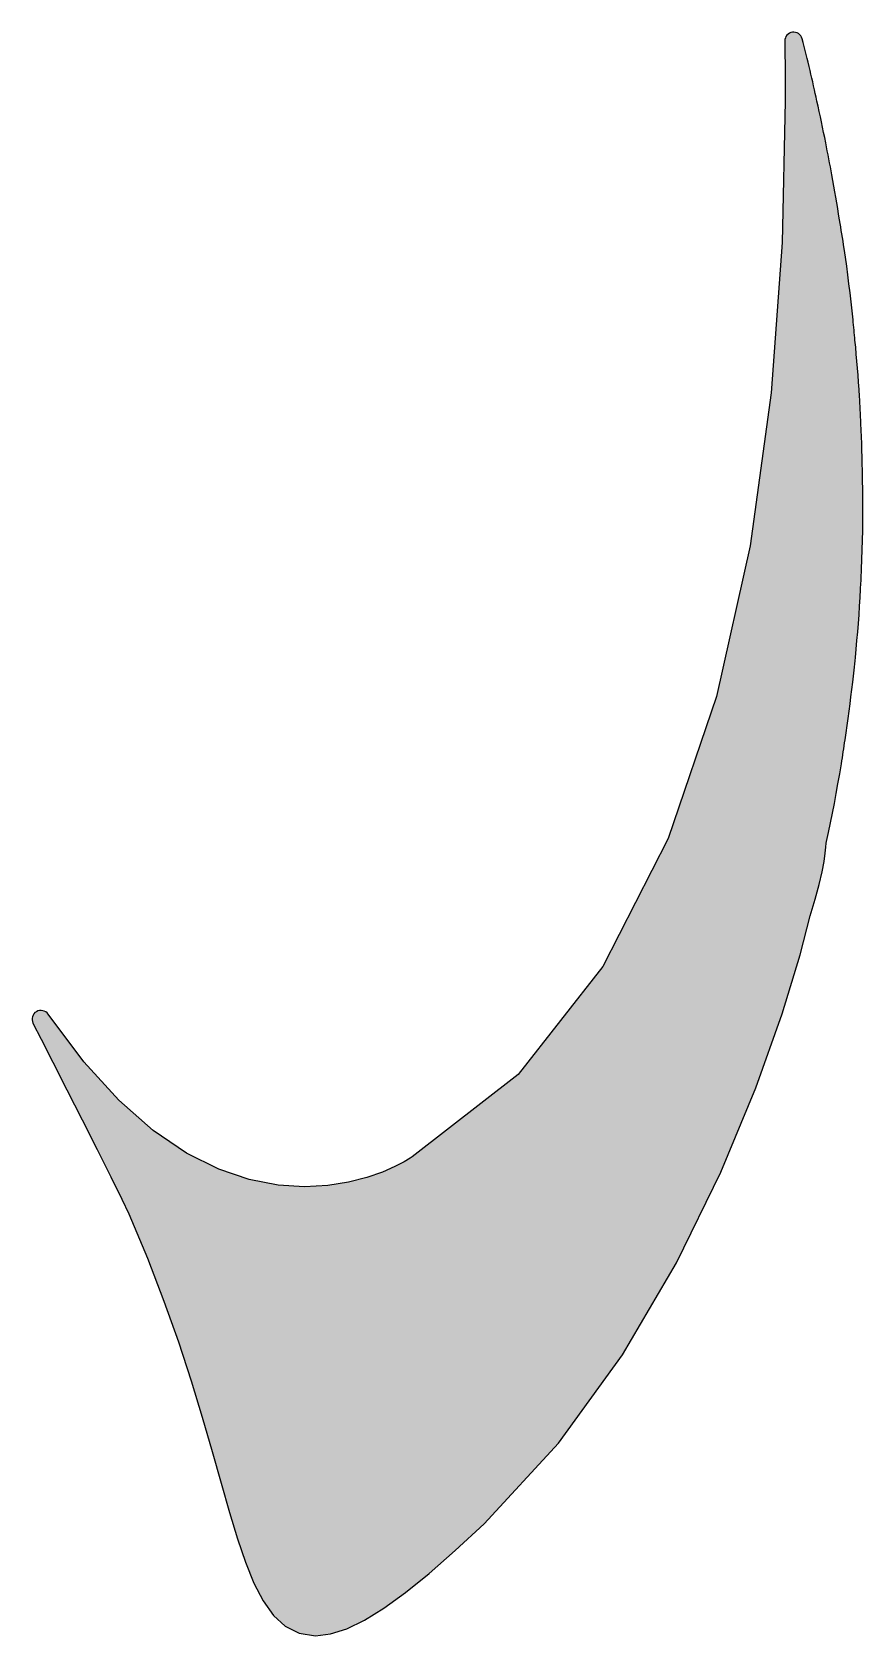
# Model space of a CAD drawing. Extents: x 29.3 to 35.3, y 58.1 to 69.6.
import ezdxf

# ---------------------------------------------------------------- set-up
doc = ezdxf.new("R2010")
doc.units = 0
doc.header["$MEASUREMENT"] = 0
doc.layers.add('L2-RESIST_U_306E_U_30B3_U_', color=7, linetype='CONTINUOUS')

msp = doc.modelspace()

# ---------------------------------------------------------------- hatches: boundary and pattern name
at = {"layer": 'L2-RESIST_U_306E_U_30B3_U_'}
h = msp.add_hatch(color=21, dxfattribs=at)
h.dxf.hatch_style = 2
h.paths.add_polyline_path([(35.267, 66.813), (35.266, 66.838), (35.264, 66.862), (35.263, 66.887), (35.262, 66.912), (35.261, 66.936), (35.259, 66.96), (35.258, 66.985), (35.256, 67.009), (35.253, 67.06), (35.249, 67.111), (35.246, 67.162), (35.242, 67.212), (35.238, 67.263), (35.233, 67.314), (35.229, 67.364), (35.224, 67.415), (35.223, 67.433), (35.221, 67.451), (35.219, 67.47), (35.218, 67.488), (35.216, 67.507), (35.214, 67.525), (35.212, 67.544), (35.21, 67.563), (35.203, 67.628), (35.196, 67.692), (35.188, 67.757), (35.18, 67.821), (35.172, 67.886), (35.164, 67.95), (35.155, 68.014), (35.146, 68.078), (35.142, 68.104), (35.138, 68.13), (35.134, 68.156), (35.129, 68.182), (35.125, 68.207), (35.121, 68.233), (35.117, 68.258), (35.112, 68.284), (35.106, 68.324), (35.099, 68.365), (35.093, 68.406), (35.086, 68.447), (35.079, 68.487), (35.071, 68.528), (35.064, 68.569), (35.056, 68.609), (35.051, 68.638), (35.046, 68.666), (35.041, 68.695), (35.035, 68.724), (35.03, 68.753), (35.024, 68.782), (35.019, 68.811), (35.013, 68.84), (35.005, 68.878), (34.997, 68.916), (34.99, 68.954), (34.982, 68.991), (34.974, 69.029), (34.966, 69.067), (34.957, 69.104), (34.949, 69.141), (34.943, 69.169), (34.937, 69.197), (34.931, 69.224), (34.925, 69.252), (34.919, 69.28), (34.913, 69.308), (34.906, 69.335), (34.9, 69.363), (34.893, 69.392), (34.886, 69.422), (34.878, 69.45), (34.871, 69.479), (34.863, 69.507), (34.856, 69.536), (34.849, 69.564), (34.842, 69.592), (34.838, 69.603), (34.832, 69.613), (34.824, 69.622), (34.815, 69.629), (34.805, 69.634), (34.795, 69.638), (34.783, 69.64), (34.772, 69.64), (34.76, 69.637), (34.75, 69.632), (34.74, 69.626), (34.732, 69.618), (34.725, 69.609), (34.721, 69.599), (34.718, 69.587), (34.717, 69.576), (34.717, 69.523), (34.718, 69.47), (34.719, 69.416), (34.719, 69.362), (34.72, 69.307), (34.72, 69.252), (34.72, 69.197), (34.72, 69.141), (34.698, 68.121), (34.619, 67.036), (34.466, 65.93), (34.223, 64.843), (33.874, 63.816), (33.402, 62.892), (32.791, 62.112), (32.024, 61.517), (32.009, 61.507), (31.966, 61.482), (31.899, 61.447), (31.809, 61.408), (31.697, 61.369), (31.565, 61.335), (31.415, 61.311), (31.247, 61.301), (31.055, 61.314), (30.847, 61.354), (30.627, 61.429), (30.395, 61.545), (30.154, 61.709), (29.905, 61.926), (29.651, 62.203), (29.394, 62.547), (29.386, 62.557), (29.377, 62.564), (29.366, 62.569), (29.355, 62.573), (29.343, 62.574), (29.332, 62.574), (29.32, 62.571), (29.309, 62.566), (29.299, 62.559), (29.291, 62.55), (29.285, 62.54), (29.28, 62.529), (29.278, 62.518), (29.278, 62.506), (29.28, 62.494), (29.284, 62.483), (29.343, 62.368), (29.428, 62.201), (29.53, 62.001), (29.64, 61.785), (29.749, 61.57), (29.847, 61.374), (29.926, 61.213), (29.976, 61.106), (30.112, 60.785), (30.231, 60.476), (30.335, 60.181), (30.427, 59.901), (30.507, 59.637), (30.579, 59.389), (30.644, 59.16), (30.705, 58.949), (30.763, 58.76), (30.821, 58.59), (30.881, 58.439), (30.947, 58.311), (31.022, 58.206), (31.107, 58.128), (31.207, 58.078), (31.325, 58.058), (31.434, 58.072), (31.552, 58.109), (31.68, 58.171), (31.82, 58.258), (31.975, 58.371), (32.146, 58.509), (32.335, 58.675), (32.545, 58.867), (33.082, 59.449), (33.544, 60.089), (33.934, 60.752), (34.254, 61.406), (34.507, 62.016), (34.698, 62.551), (34.827, 62.976), (34.899, 63.258), (34.937, 63.378), (34.966, 63.484), (34.986, 63.575), (35.001, 63.65), (35.009, 63.711), (35.014, 63.755), (35.016, 63.783), (35.017, 63.794), (35.032, 63.861), (35.046, 63.93), (35.061, 64), (35.075, 64.07), (35.088, 64.141), (35.101, 64.212), (35.114, 64.284), (35.126, 64.356), (35.13, 64.377), (35.133, 64.399), (35.136, 64.421), (35.139, 64.443), (35.143, 64.464), (35.146, 64.486), (35.149, 64.507), (35.152, 64.528), (35.16, 64.58), (35.168, 64.632), (35.175, 64.684), (35.182, 64.736), (35.189, 64.788), (35.195, 64.84), (35.202, 64.893), (35.208, 64.945), (35.21, 64.967), (35.213, 64.989), (35.215, 65.011), (35.218, 65.033), (35.22, 65.055), (35.222, 65.078), (35.225, 65.1), (35.227, 65.123), (35.233, 65.184), (35.238, 65.246), (35.244, 65.308), (35.249, 65.37), (35.253, 65.432), (35.257, 65.494), (35.261, 65.556), (35.264, 65.618), (35.265, 65.626), (35.265, 65.634), (35.266, 65.643), (35.267, 65.652), (35.267, 65.662), (35.268, 65.672), (35.268, 65.682), (35.269, 65.693), (35.272, 65.762), (35.274, 65.832), (35.277, 65.901), (35.278, 65.971), (35.28, 66.04), (35.28, 66.109), (35.281, 66.179), (35.281, 66.248), (35.281, 66.27), (35.281, 66.293), (35.28, 66.315), (35.28, 66.337), (35.28, 66.359), (35.279, 66.381), (35.279, 66.403), (35.279, 66.425), (35.278, 66.474), (35.277, 66.522), (35.276, 66.571), (35.274, 66.62), (35.273, 66.668), (35.271, 66.716), (35.269, 66.765)])

# ---------------------------------------------------------------- linework, layer by layer
msp.add_lwpolyline([(35.267, 66.813), (35.266, 66.838), (35.264, 66.862), (35.263, 66.887), (35.262, 66.912), (35.261, 66.936), (35.259, 66.96), (35.258, 66.985), (35.256, 67.009), (35.253, 67.06), (35.249, 67.111), (35.246, 67.162), (35.242, 67.212), (35.238, 67.263), (35.233, 67.314), (35.229, 67.364), (35.224, 67.415), (35.223, 67.433), (35.221, 67.451), (35.219, 67.47), (35.218, 67.488), (35.216, 67.507), (35.214, 67.525), (35.212, 67.544), (35.21, 67.563), (35.203, 67.628), (35.196, 67.692), (35.188, 67.757), (35.18, 67.821), (35.172, 67.886), (35.164, 67.95), (35.155, 68.014), (35.146, 68.078), (35.142, 68.104), (35.138, 68.13), (35.134, 68.156), (35.129, 68.182), (35.125, 68.207), (35.121, 68.233), (35.117, 68.258), (35.112, 68.284), (35.106, 68.324), (35.099, 68.365), (35.093, 68.406), (35.086, 68.447), (35.079, 68.487), (35.071, 68.528), (35.064, 68.569), (35.056, 68.609), (35.051, 68.638), (35.046, 68.666), (35.041, 68.695), (35.035, 68.724), (35.03, 68.753), (35.024, 68.782), (35.019, 68.811), (35.013, 68.84), (35.005, 68.878), (34.997, 68.916), (34.99, 68.954), (34.982, 68.991), (34.974, 69.029), (34.966, 69.067), (34.957, 69.104), (34.949, 69.141), (34.943, 69.169), (34.937, 69.197), (34.931, 69.224), (34.925, 69.252), (34.919, 69.28), (34.913, 69.308), (34.906, 69.335), (34.9, 69.363), (34.893, 69.392), (34.886, 69.422), (34.878, 69.45), (34.871, 69.479), (34.863, 69.507), (34.856, 69.536), (34.849, 69.564), (34.842, 69.592), (34.838, 69.603), (34.832, 69.613), (34.824, 69.622), (34.815, 69.629), (34.805, 69.634), (34.795, 69.638), (34.783, 69.64), (34.772, 69.64), (34.76, 69.637), (34.75, 69.632), (34.74, 69.626), (34.732, 69.618), (34.725, 69.609), (34.721, 69.599), (34.718, 69.587), (34.717, 69.576), (34.717, 69.523), (34.718, 69.47), (34.719, 69.416), (34.719, 69.362), (34.72, 69.307), (34.72, 69.252), (34.72, 69.197), (34.72, 69.141), (34.698, 68.121), (34.619, 67.036), (34.466, 65.93), (34.223, 64.843), (33.874, 63.816), (33.402, 62.892), (32.791, 62.112), (32.024, 61.517), (32.009, 61.507), (31.966, 61.482), (31.899, 61.447), (31.809, 61.408), (31.697, 61.369), (31.565, 61.335), (31.415, 61.311), (31.247, 61.301), (31.055, 61.314), (30.847, 61.354), (30.627, 61.429), (30.395, 61.545), (30.154, 61.709), (29.905, 61.926), (29.651, 62.203), (29.394, 62.547), (29.386, 62.557), (29.377, 62.564), (29.366, 62.569), (29.355, 62.573), (29.343, 62.574), (29.332, 62.574), (29.32, 62.571), (29.309, 62.566), (29.299, 62.559), (29.291, 62.55), (29.285, 62.54), (29.28, 62.529), (29.278, 62.518), (29.278, 62.506), (29.28, 62.494), (29.284, 62.483), (29.343, 62.368), (29.428, 62.201), (29.53, 62.001), (29.64, 61.785), (29.749, 61.57), (29.847, 61.374), (29.926, 61.213), (29.976, 61.106), (30.112, 60.785), (30.231, 60.476), (30.335, 60.181), (30.427, 59.901), (30.507, 59.637), (30.579, 59.389), (30.644, 59.16), (30.705, 58.949), (30.763, 58.76), (30.821, 58.59), (30.881, 58.439), (30.947, 58.311), (31.022, 58.206), (31.107, 58.128), (31.207, 58.078), (31.325, 58.058), (31.434, 58.072), (31.552, 58.109), (31.68, 58.171), (31.82, 58.258), (31.975, 58.371), (32.146, 58.509), (32.335, 58.675), (32.545, 58.867), (33.082, 59.449), (33.544, 60.089), (33.934, 60.752), (34.254, 61.406), (34.507, 62.016), (34.698, 62.551), (34.827, 62.976), (34.899, 63.258), (34.937, 63.378), (34.966, 63.484), (34.986, 63.575), (35.001, 63.65), (35.009, 63.711), (35.014, 63.755), (35.016, 63.783), (35.017, 63.794), (35.032, 63.861), (35.046, 63.93), (35.061, 64), (35.075, 64.07), (35.088, 64.141), (35.101, 64.212), (35.114, 64.284), (35.126, 64.356), (35.13, 64.377), (35.133, 64.399), (35.136, 64.421), (35.139, 64.443), (35.143, 64.464), (35.146, 64.486), (35.149, 64.507), (35.152, 64.528), (35.16, 64.58), (35.168, 64.632), (35.175, 64.684), (35.182, 64.736), (35.189, 64.788), (35.195, 64.84), (35.202, 64.893), (35.208, 64.945), (35.21, 64.967), (35.213, 64.989), (35.215, 65.011), (35.218, 65.033), (35.22, 65.055), (35.222, 65.078), (35.225, 65.1), (35.227, 65.123), (35.233, 65.184), (35.238, 65.246), (35.244, 65.308), (35.249, 65.37), (35.253, 65.432), (35.257, 65.494), (35.261, 65.556), (35.264, 65.618), (35.265, 65.626), (35.265, 65.634), (35.266, 65.643), (35.267, 65.652), (35.267, 65.662), (35.268, 65.672), (35.268, 65.682), (35.269, 65.693), (35.272, 65.762), (35.274, 65.832), (35.277, 65.901), (35.278, 65.971), (35.28, 66.04), (35.28, 66.109), (35.281, 66.179), (35.281, 66.248), (35.281, 66.27), (35.281, 66.293), (35.28, 66.315), (35.28, 66.337), (35.28, 66.359), (35.279, 66.381), (35.279, 66.403), (35.279, 66.425), (35.278, 66.474), (35.277, 66.522), (35.276, 66.571), (35.274, 66.62), (35.273, 66.668), (35.271, 66.716), (35.269, 66.765), (35.267, 66.813), (35.267, 66.813)], dxfattribs=at)

doc.saveas('drawing.dxf')
